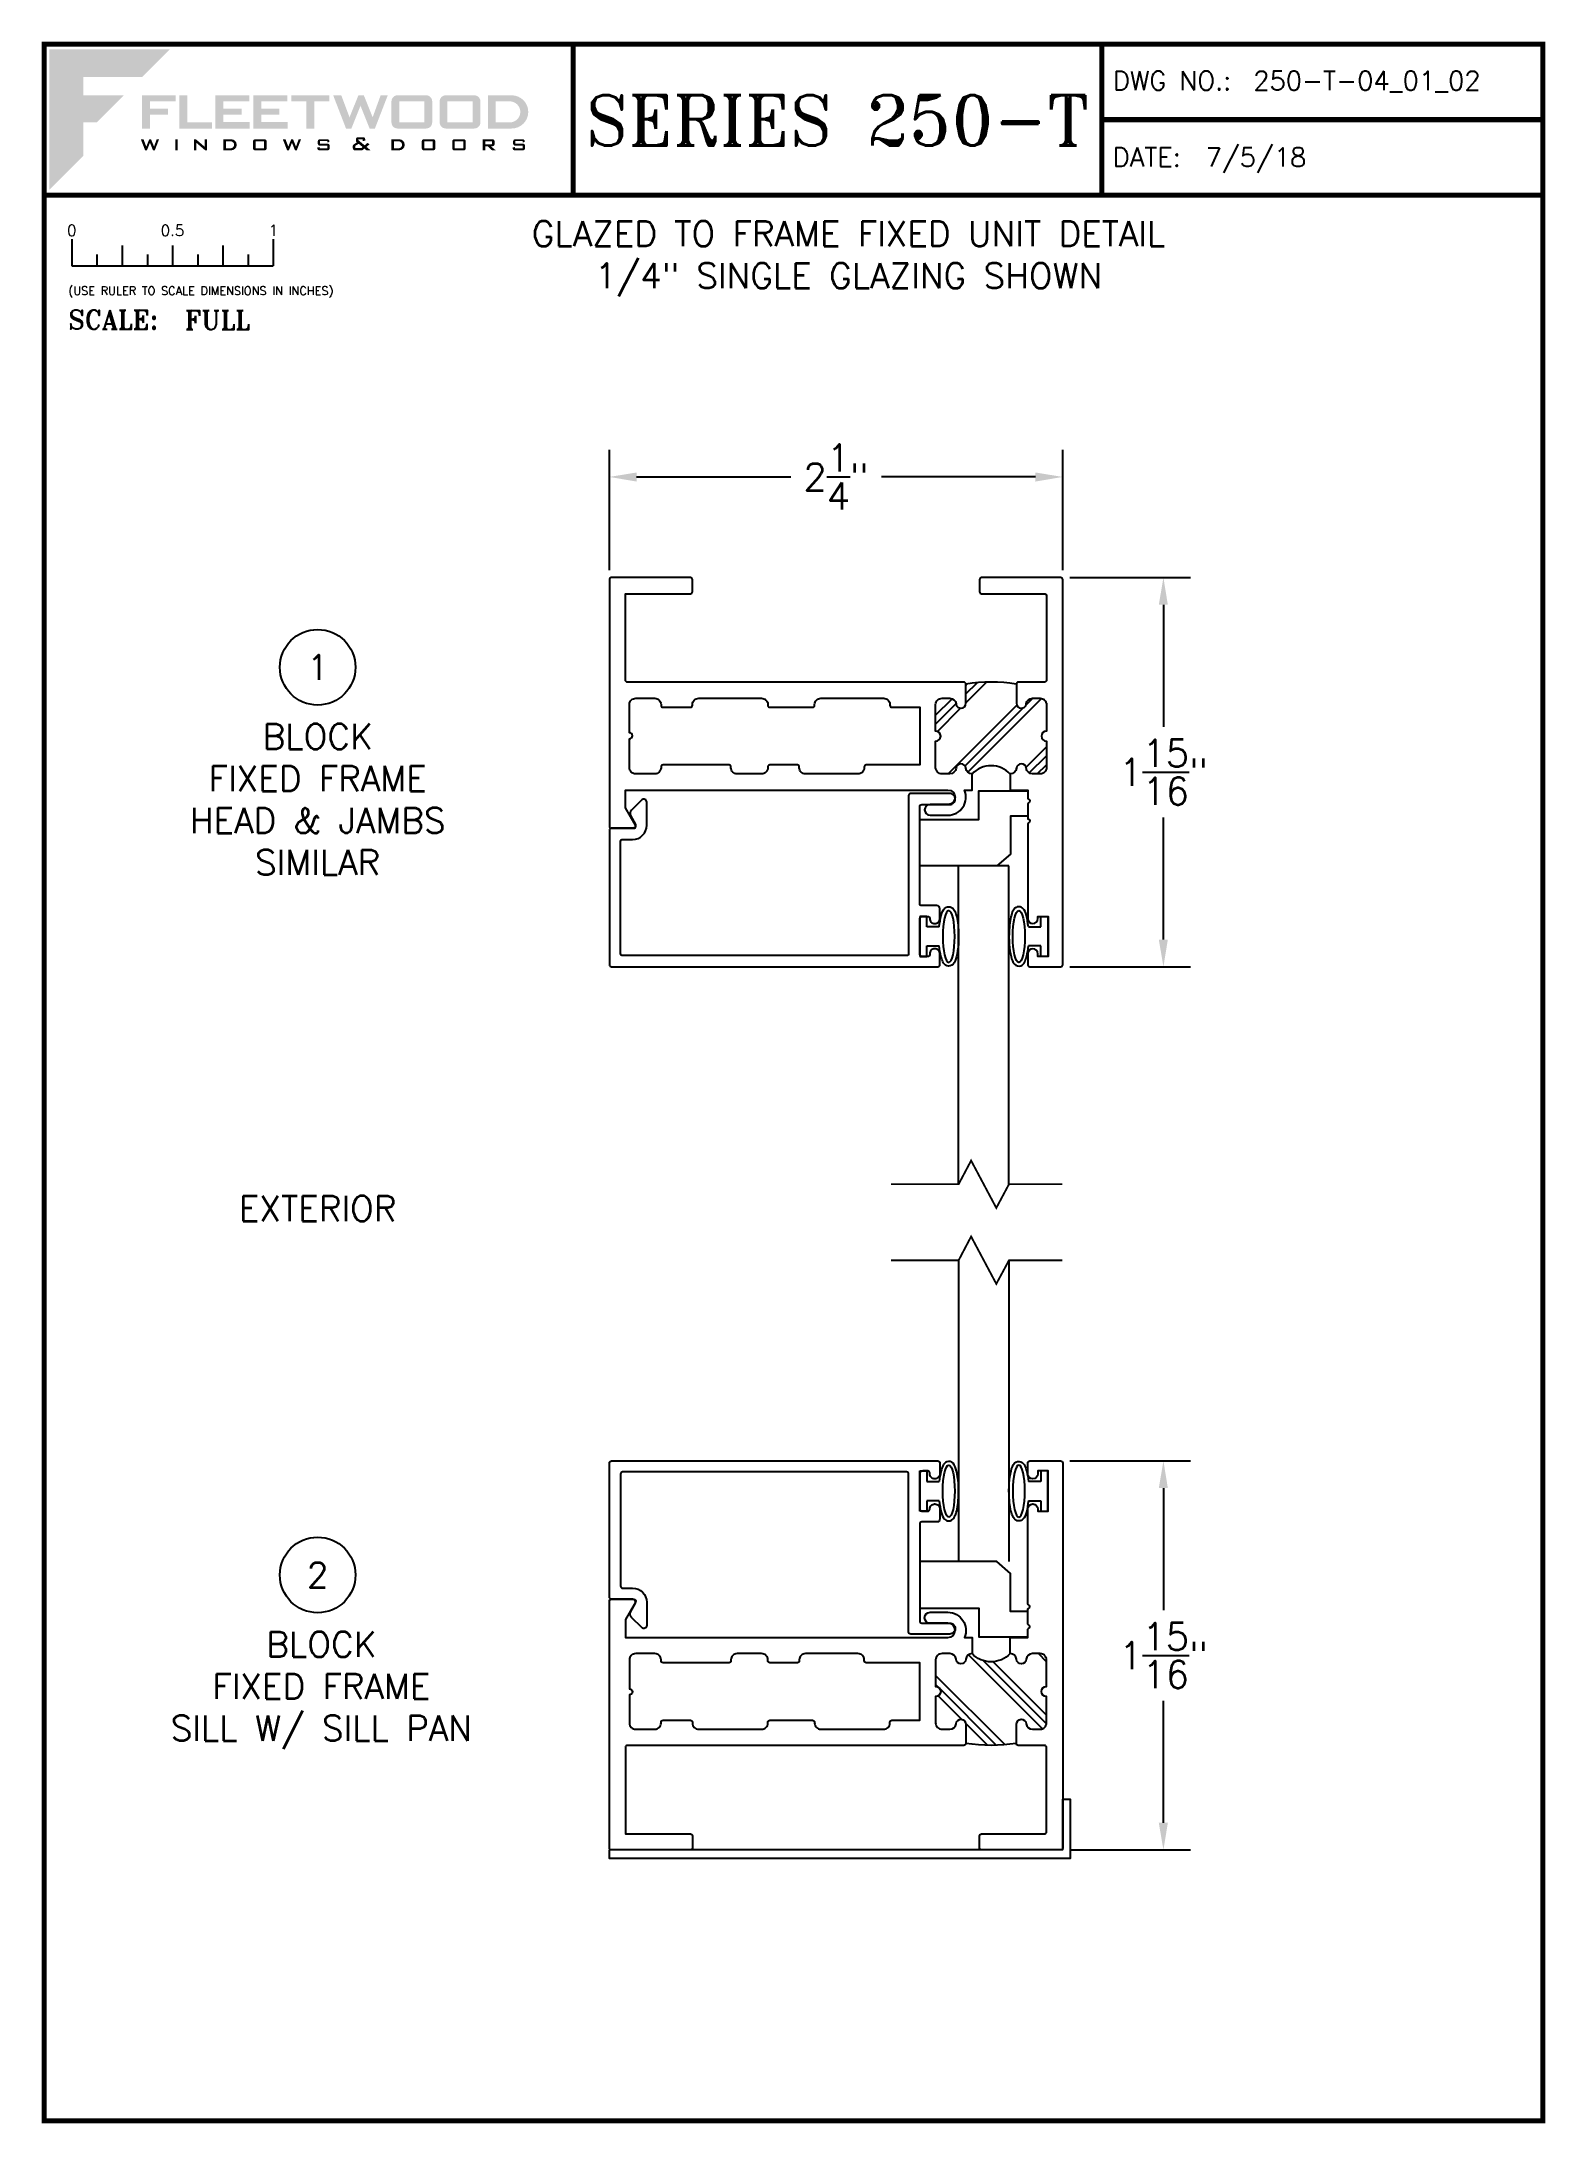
# Paper-space layout 'DETAIL 1 & 2' of a CAD drawing. Extents: x 0.3 to 7.8, y 0.1 to 10.4.
# The model-space entities are those that its viewports show. They can reach past a viewport. Long polylines and large blocks are cut down to what shows.
import ezdxf
from ezdxf.enums import TextEntityAlignment as Align

# ---------------------------------------------------------------- set-up
doc = ezdxf.new("R2010")
doc.units = 0
doc.header["$MEASUREMENT"] = 0
doc.layers.get('0').update_dxf_attribs({"linetype": 'CONTINUOUS'})
doc.layers.get('Defpoints').update_dxf_attribs({"linetype": 'CONTINUOUS'})
for name, color, linetype in [('FRAME', 1, 'CONTINUOUS'), ('GLASS', 7, 'CONTINUOUS'), ('MISC', 7, 'CONTINUOUS'), ('TEXT', 7, 'CONTINUOUS'), ('TITLE-BLOCK', 7, 'CONTINUOUS')]:
    doc.layers.add(name, color=color, linetype=linetype)
doc.layers.add('VP', color=40, linetype='CONTINUOUS', plot=False)
doc.layers.get('VP').off()
doc.styles.add('ROMANS', font='romans')
doc.styles.add('ROMANT', font='romant')
doc.styles.add('SIMPLEX-094', font='simplex.shx', dxfattribs={"height": 0.094})
doc.styles.get("Standard").update_dxf_attribs({"font": 'simplex.shx'})
doc.dimstyles.new('FULL SCALE', dxfattribs={"dimscale": 0.75, "dimtxt": 0.18, "dimasz": 0.18, "dimexe": 0.18, "dimexo": 0.0625, "dimgap": 0.09, "dimtad": 0, "dimtih": 1, "dimtoh": 1, "dimdec": 4, "dimzin": 0, "dimdsep": 46, "dimlunit": 4, "dimtxsty": 'Standard', "dimcen": 0.09, "dimadec": 0, "dimazin": 0, "dimtfac": 1, "dimtdec": 4, "dimtofl": 0, "dimtmove": 0, "dimatfit": 3, "dimfxl": 0, "dimtolj": 1, "dimtzin": 0, "dimarcsym": 0})

# ---------------------------------------------------------------- blocks, each defined once
blk = doc.blocks.new('*D20')
at = {"layer": 'Defpoints', "color": 0}
for p in [(5.358, 7.788), (5.358, 5.856), (5.868, 5.856)]:
    blk.add_point(p, dxfattribs=at)
at = {"layer": 'TEXT', "color": 0, "lineweight": -2}
for p, q in [((5.404, 7.788), (6.003, 7.788)), ((5.868, 7.653), (5.868, 7.047)), ((5.868, 5.991), (5.868, 6.597)), ((5.404, 5.856), (6.003, 5.856))]:
    blk.add_line(p, q, dxfattribs=at)
at = {"layer": 'TEXT', "color": 0}
for points in [[(5.845, 7.653), (5.89, 7.653), (5.868, 7.788)], [(5.845, 5.991), (5.89, 5.991), (5.868, 5.856)]]:
    blk.add_solid(points, dxfattribs=at)
at = {"layer": 'TEXT', "color": 0, "insert": (5.868, 6.822), "char_height": 0.135, "attachment_point": 5}
blk.add_mtext('\\A1;1{\\H1.000000x;\\S15/16;}"', dxfattribs=at)
blk = doc.blocks.new('*D21')
at = {"layer": 'Defpoints', "color": 0}
for p in [(5.358, 3.402), (5.358, 1.47), (5.868, 1.47)]:
    blk.add_point(p, dxfattribs=at)
at = {"layer": 'TEXT', "color": 0, "lineweight": -2}
for p, q in [((5.404, 3.402), (6.003, 3.402)), ((5.868, 3.267), (5.868, 2.661)), ((5.868, 1.605), (5.868, 2.211)), ((5.404, 1.47), (6.003, 1.47))]:
    blk.add_line(p, q, dxfattribs=at)
at = {"layer": 'TEXT', "color": 0}
for points in [[(5.845, 3.267), (5.89, 3.267), (5.868, 3.402)], [(5.845, 1.605), (5.89, 1.605), (5.868, 1.47)]]:
    blk.add_solid(points, dxfattribs=at)
at = {"layer": 'TEXT', "color": 0, "insert": (5.868, 2.436), "char_height": 0.135, "attachment_point": 5}
blk.add_mtext('\\A1;1{\\H1.000000x;\\S15/16;}"', dxfattribs=at)
blk = doc.blocks.new('*D22')
at = {"layer": 'Defpoints', "color": 0}
for p in [(5.368, 8.288), (3.118, 7.778), (5.368, 7.778)]:
    blk.add_point(p, dxfattribs=at)
at = {"layer": 'TEXT', "color": 0, "lineweight": -2}
for p, q in [((3.118, 7.825), (3.118, 8.423)), ((5.368, 7.825), (5.368, 8.423)), ((3.253, 8.288), (4.018, 8.288)), ((5.233, 8.288), (4.468, 8.288))]:
    blk.add_line(p, q, dxfattribs=at)
at = {"layer": 'TEXT', "color": 0}
for points in [[(3.253, 8.31), (3.253, 8.265), (3.118, 8.288)], [(5.233, 8.31), (5.233, 8.265), (5.368, 8.288)]]:
    blk.add_solid(points, dxfattribs=at)
at = {"layer": 'TEXT', "color": 0, "insert": (4.243, 8.288), "char_height": 0.135, "attachment_point": 5}
blk.add_mtext('\\A1;2{\\H1.000000x;\\S1/4;}"', dxfattribs=at)
blk = doc.blocks.new('Fleetwood_Logo_6-10-15')
h = blk.add_hatch(color=154)
h.dxf.hatch_style = 1
h.paths.add_polyline_path([(0.2526, -0.0017), (0.0019, -0.0017), (0.0019, -0.2942), (0.0725, -0.2236), (0.0725, -0.1535), (0.1007, -0.1535), (0.1567, -0.0976), (0.0725, -0.0976), (0.0725, -0.0596), (0.1946, -0.0596)])
h = blk.add_hatch(color=251)
h.dxf.hatch_style = 1
h.paths.add_polyline_path([(0.2487, -0.1256), (0.2112, -0.1256), (0.2112, -0.1102), (0.2647, -0.1102), (0.2647, -0.0976), (0.1946, -0.0976), (0.1946, -0.1667), (0.2112, -0.1667), (0.2112, -0.1377), (0.2487, -0.1377)])
h = blk.add_hatch(color=251)
h.dxf.hatch_style = 1
h.paths.add_polyline_path([(0.2886, -0.0976), (0.272, -0.0976), (0.272, -0.1667), (0.3401, -0.1667), (0.3401, -0.1535), (0.2886, -0.1535)])
h = blk.add_hatch(color=251)
h.dxf.hatch_style = 1
h.paths.add_polyline_path([(0.4175, -0.0976), (0.3474, -0.0976), (0.3474, -0.1667), (0.4185, -0.1667), (0.4185, -0.1534), (0.364, -0.1534), (0.364, -0.1377), (0.4015, -0.1377), (0.4015, -0.1256), (0.364, -0.1256), (0.364, -0.1102), (0.4175, -0.1102)])
h = blk.add_hatch(color=251)
h.dxf.hatch_style = 1
h.paths.add_polyline_path([(0.4965, -0.0976), (0.4264, -0.0976), (0.4264, -0.1667), (0.4975, -0.1667), (0.4975, -0.1534), (0.443, -0.1534), (0.443, -0.1377), (0.4804, -0.1377), (0.4804, -0.1256), (0.443, -0.1256), (0.443, -0.1102), (0.4965, -0.1102)])
h = blk.add_hatch(color=251)
h.dxf.hatch_style = 1
h.paths.add_polyline_path([(0.5842, -0.0976), (0.5054, -0.0976), (0.5054, -0.1102), (0.5365, -0.1102), (0.5365, -0.1667), (0.5531, -0.1667), (0.5531, -0.1102), (0.5842, -0.1102)])
h = blk.add_hatch(color=251)
h.dxf.hatch_style = 1
h.paths.add_polyline_path([(0.6089, -0.0976), (0.5921, -0.0976), (0.6188, -0.1667), (0.63, -0.1667), (0.6489, -0.1192), (0.6679, -0.1667), (0.6789, -0.1667), (0.7056, -0.0976), (0.6908, -0.0976), (0.6742, -0.1433), (0.6558, -0.0976), (0.6446, -0.0976), (0.6261, -0.1433)])
h = blk.add_hatch(color=251)
h.dxf.hatch_style = 1
h.paths.add_polyline_path([(0.7853, -0.0976), (0.726, -0.0976, 0.414214), (0.7133, -0.1102), (0.7133, -0.154, 0.414214), (0.726, -0.1667), (0.7853, -0.1667, 0.414214), (0.798, -0.154), (0.798, -0.1102, 0.414214)])
h.paths.add_polyline_path([(0.7819, -0.1102), (0.7819, -0.154), (0.7294, -0.154), (0.7294, -0.1102)], flags=16)
h = blk.add_hatch(color=251)
h.dxf.hatch_style = 1
h.paths.add_polyline_path([(0.8856, -0.0976), (0.8262, -0.0976, 0.414214), (0.8136, -0.1102), (0.8136, -0.154, 0.414214), (0.8262, -0.1667), (0.8856, -0.1667, 0.414214), (0.8982, -0.154), (0.8982, -0.1102, 0.414214)])
h.paths.add_polyline_path([(0.8822, -0.1102), (0.8822, -0.154), (0.8296, -0.154), (0.8296, -0.1102)], flags=16)
h = blk.add_hatch(color=251)
h.dxf.hatch_style = 1
h.paths.add_polyline_path([(0.9632, -0.0976), (0.914, -0.0976), (0.914, -0.1667), (0.9632, -0.1667, 1)])
h.paths.add_polyline_path([(0.9301, -0.1102), (0.9593, -0.1102, -1), (0.9593, -0.154), (0.9301, -0.154)], flags=16)
h = blk.add_hatch(color=7)
h.dxf.hatch_style = 1
h.paths.add_polyline_path([(0.2301, -0.1891), (0.2251, -0.1891), (0.2196, -0.2043), (0.2134, -0.1891), (0.2097, -0.1891), (0.2035, -0.2043), (0.1978, -0.1891), (0.1922, -0.1891), (0.2011, -0.2121), (0.2048, -0.2121), (0.2112, -0.1963), (0.2175, -0.2121), (0.2212, -0.2121)])
h = blk.add_hatch(color=7)
h.dxf.hatch_style = 1
h.paths.add_polyline_path([(0.2691, -0.1891), (0.2637, -0.1891), (0.2637, -0.2118), (0.2637, -0.2121), (0.2691, -0.2121)])
h = blk.add_hatch(color=7)
h.dxf.hatch_style = 1
h.paths.add_polyline_path([(0.3077, -0.1964), (0.3259, -0.2121), (0.3298, -0.2121), (0.3298, -0.1891), (0.325, -0.1891), (0.325, -0.2047), (0.3067, -0.1891), (0.3029, -0.1891), (0.3029, -0.2121), (0.3077, -0.2121)])
h = blk.add_hatch(color=7)
h.dxf.hatch_style = 1
h.paths.add_polyline_path([(0.3801, -0.1891), (0.3637, -0.1891), (0.3637, -0.2121), (0.3801, -0.2121, 1)])
h.paths.add_polyline_path([(0.3691, -0.2079), (0.3691, -0.1933), (0.3788, -0.1933, -1), (0.3788, -0.2079)], flags=16)
h = blk.add_hatch(color=7)
h.dxf.hatch_style = 1
h.paths.add_polyline_path([(0.4537, -0.2079), (0.4537, -0.1933, 0.414214), (0.4495, -0.1891), (0.4297, -0.1891, 0.414214), (0.4255, -0.1933), (0.4255, -0.2079, 0.414214), (0.4297, -0.2121), (0.4495, -0.2121, 0.414214)])
h.paths.add_polyline_path([(0.4308, -0.2079), (0.4308, -0.1933), (0.4484, -0.1933), (0.4484, -0.2079)], flags=16)
h = blk.add_hatch(color=7)
h.dxf.hatch_style = 1
h.paths.add_polyline_path([(0.5253, -0.1891), (0.5203, -0.1891), (0.5148, -0.2043), (0.5087, -0.1891), (0.5049, -0.1891), (0.4988, -0.2043), (0.493, -0.1891), (0.4874, -0.1891), (0.4963, -0.2121), (0.5001, -0.2121), (0.5064, -0.1963), (0.5127, -0.2121), (0.5164, -0.2121)])
h = blk.add_hatch(color=7)
h.dxf.hatch_style = 1
h.paths.add_polyline_path([(0.5801, -0.1891), (0.5643, -0.1891, 0.414214), (0.56, -0.1933), (0.56, -0.1981, 0.414214), (0.5643, -0.2024), (0.58, -0.2024), (0.58, -0.2078), (0.5637, -0.2078), (0.5637, -0.2052), (0.5591, -0.2062), (0.5591, -0.2078, 0.414214), (0.5634, -0.2121), (0.5805, -0.2121, 0.414214), (0.5848, -0.2078), (0.5848, -0.2024, 0.414214), (0.5805, -0.1982), (0.5648, -0.1982), (0.5648, -0.193), (0.5798, -0.193), (0.5798, -0.1958), (0.5843, -0.1948), (0.5843, -0.1933, 0.414214)])
h = blk.add_hatch(color=7)
h.dxf.hatch_style = 1
h.paths.add_polyline_path([(0.645, -0.1913, -0.222262), (0.6447, -0.1906), (0.6447, -0.1892), (0.6535, -0.1892), (0.6535, -0.193), (0.6587, -0.1918), (0.6587, -0.189, 0.414214), (0.6544, -0.1847), (0.6437, -0.1847, 0.414214), (0.6394, -0.189), (0.6394, -0.1922, 0.222262), (0.6407, -0.1948), (0.6415, -0.1955), (0.6345, -0.1998, 0.260684), (0.6329, -0.2027), (0.6329, -0.2078, 0.414214), (0.6372, -0.2121), (0.6514, -0.2121, 0.17577), (0.6536, -0.2113), (0.657, -0.2085), (0.6614, -0.2121), (0.6699, -0.2121), (0.6613, -0.2049), (0.6676, -0.1997), (0.6637, -0.1964), (0.6574, -0.2017)])
h.paths.add_polyline_path([(0.6532, -0.2052), (0.6509, -0.2072, -0.17577), (0.6502, -0.2074), (0.6382, -0.2074), (0.6382, -0.2033, -0.260684), (0.6387, -0.2025), (0.6451, -0.1985)], flags=16)
h = blk.add_hatch(color=7)
h.dxf.hatch_style = 1
h.paths.add_polyline_path([(0.7294, -0.1891), (0.713, -0.1891), (0.713, -0.2121), (0.7294, -0.2121, 1)])
h.paths.add_polyline_path([(0.7184, -0.2079), (0.7184, -0.1933), (0.7281, -0.1933, -1), (0.7281, -0.2079)], flags=16)
h = blk.add_hatch(color=7)
h.dxf.hatch_style = 1
h.paths.add_polyline_path([(0.8045, -0.2079), (0.8045, -0.1933, 0.414214), (0.8003, -0.1891), (0.7805, -0.1891, 0.414214), (0.7763, -0.1933), (0.7763, -0.2079, 0.414214), (0.7805, -0.2121), (0.8003, -0.2121, 0.414214)])
h.paths.add_polyline_path([(0.7816, -0.2079), (0.7816, -0.1933), (0.7992, -0.1933), (0.7992, -0.2079)], flags=16)
h = blk.add_hatch(color=7)
h.dxf.hatch_style = 1
h.paths.add_polyline_path([(0.8678, -0.2079), (0.8678, -0.1933, 0.414214), (0.8636, -0.1891), (0.8438, -0.1891, 0.414214), (0.8396, -0.1933), (0.8396, -0.2079, 0.414214), (0.8438, -0.2121), (0.8636, -0.2121, 0.414214)])
h.paths.add_polyline_path([(0.8449, -0.2079), (0.8449, -0.1933), (0.8624, -0.1933), (0.8624, -0.2079)], flags=16)
h = blk.add_hatch(color=7)
h.dxf.hatch_style = 1
h.paths.add_polyline_path([(0.9277, -0.1993), (0.9277, -0.1933, 0.414214), (0.9235, -0.1891), (0.9028, -0.1891), (0.9028, -0.2121), (0.9082, -0.2121), (0.9082, -0.2035), (0.9131, -0.2035), (0.9224, -0.2121), (0.9303, -0.2121), (0.9197, -0.2035), (0.9235, -0.2035, 0.414214)])
h.paths.add_polyline_path([(0.9082, -0.1993), (0.9082, -0.1933), (0.9214, -0.1933, -0.414214), (0.9224, -0.1943), (0.9224, -0.1983, -0.414214), (0.9214, -0.1993)], flags=16)
h = blk.add_hatch(color=7)
h.dxf.hatch_style = 1
h.paths.add_polyline_path([(0.9867, -0.1982), (0.971, -0.1982), (0.971, -0.193), (0.9859, -0.193), (0.9859, -0.1958), (0.9905, -0.1948), (0.9905, -0.1933, 0.414214), (0.9863, -0.1891), (0.9705, -0.1891, 0.414214), (0.9662, -0.1933), (0.9662, -0.1981, 0.414214), (0.9705, -0.2024), (0.9862, -0.2024), (0.9862, -0.2078), (0.9699, -0.2078), (0.9699, -0.2052), (0.9653, -0.2062), (0.9653, -0.2078, 0.414214), (0.9696, -0.2121), (0.9867, -0.2121, 0.414214), (0.991, -0.2078), (0.991, -0.2024, 0.414214)])
blk = doc.blocks.new('A-SIZE_P')
at = {"const_width": 0.025}
blk.add_lwpolyline([(0.313, 0.125), (7.751, 0.125), (7.751, 10.437), (0.313, 10.437)], close=True, dxfattribs=at)
for points in [[(2.938, 10.437), (2.938, 9.687)], [(5.563, 10.437), (5.563, 9.687)], [(5.563, 10.062), (7.751, 10.062)], [(0.313, 9.687), (7.751, 9.687)]]:
    blk.add_lwpolyline(points, dxfattribs=at)
at = {"xscale": 2.387023416083395, "yscale": 2.387023416083395, "zscale": 2.387023416083395}
blk.add_blockref('Fleetwood_Logo_6-10-15', (0.334, 10.416), dxfattribs=at)
for s, style, p in [('DWG NO.:', 'SIMPLEX-094', (5.617, 10.209)), ('DATE:', 'SIMPLEX-094', (5.616, 9.829)), ('SCALE:', 'ROMANT', (0.433, 9.022))]:
    blk.add_text(s, height=0.094, dxfattribs=dict(style=style)).set_placement(p)
for tag, p, style in [('DWG_NO', (6.346, 10.209), 'SIMPLEX-094'), ('DATE', (6.077, 9.829), 'SIMPLEX-094'), ('SCALE', (1.011, 9.02), 'ROMANT')]:
    blk.add_attdef(tag, p, '', height=0.094, dxfattribs=dict(style=style))
for tag, height, style, width, p, p2 in [('DWG_NO_F', 0.094, 'SIMPLEX-094', 1.745692, (6.347, 10.209), (7.683, 10.209)), ('PRODUCT', 0.25, 'ROMANT', 1.390728, (3.001, 9.934), (5.5, 9.934))]:
    blk.add_attdef(tag, text='', height=height, dxfattribs=dict(style=style, width=width)).set_placement(p, p2, align=Align.FIT)
blk = doc.blocks.new('Full')
for p, q in [((0.137, -0.219), (0.137, -0.35)), ((0.262, -0.294), (0.262, -0.35)), ((0.387, -0.249), (0.387, -0.35)), ((0.512, -0.294), (0.512, -0.35)), ((0.637, -0.249), (0.637, -0.35)), ((0.762, -0.294), (0.762, -0.35)), ((0.887, -0.249), (0.887, -0.35)), ((1.012, -0.294), (1.012, -0.35)), ((1.137, -0.219), (1.137, -0.35)), ((0.137, -0.35), (1.137, -0.35))]:
    blk.add_line(p, q)
for s, p in [('0', (0.137, -0.219)), ('0.5', (0.637, -0.219)), ('1', (1.137, -0.219))]:
    blk.add_text(s, height=0.055).set_placement(p, align=Align.BOTTOM_CENTER)
at = {"style": 'ROMANS'}
blk.add_text('(USE RULER TO SCALE DIMENSIONS IN INCHES)', height=0.04115, dxfattribs=at).set_placement((0.12, -0.495))
blk = doc.blocks.new('05P19-BLOCK-OG')
h = blk.add_hatch()
h.set_pattern_fill('PLAST', angle=45, style=0)
h.paths.add_polyline_path([(0.006, 1.12, -1), (0.006, 1.17), (0.006, 1.302, 0.414214), (-0.025, 1.333), (-0.063, 1.333, 0.38311), (-0.094, 1.305, -0.947716), (-0.143, 1.308), (-0.143, 1.403, 0.081165), (-0.394, 1.403), (-0.394, 1.308, -0.947716), (-0.443, 1.305, 0.38311), (-0.474, 1.333), (-0.512, 1.333, 0.414214), (-0.544, 1.302), (-0.544, 1.17, -1), (-0.544, 1.12), (-0.544, 0.988, 0.414214), (-0.512, 0.957), (-0.474, 0.957, 0.38311), (-0.443, 0.985, -0.898027), (-0.394, 0.985, 0.009247), (-0.394, 0.984, 0.372543), (-0.363, 0.957, -0.436275), (-0.174, 0.957, 0.38311), (-0.143, 0.985, -0.898027), (-0.094, 0.985, 0.38311), (-0.063, 0.957), (-0.025, 0.957, 0.414214), (0.006, 0.988)])
for points in [[(-0.394, 0.984, -0.009247), (-0.394, 0.985, 0.898027), (-0.443, 0.985, -0.38311), (-0.474, 0.957), (-0.512, 0.957, -0.414214), (-0.544, 0.988), (-0.544, 1.12, 1), (-0.544, 1.17), (-0.544, 1.302, -0.414214), (-0.512, 1.333), (-0.474, 1.333, -0.38311), (-0.443, 1.305, 0.947716), (-0.394, 1.308), (-0.394, 1.403, 0.414214), (-0.404, 1.413), (-2.073, 1.413, -0.414214), (-2.084, 1.423), (-2.084, 1.852), (-1.761, 1.852, 0.414214), (-1.751, 1.862), (-1.751, 1.922, 0.414214), (-1.761, 1.932), (-2.154, 1.932, 0.414214), (-2.163, 1.922), (-2.163, 0.697, 0.414214), (-2.154, 0.687), (-2.042, 0.687, 0.57735), (-2.034, 0.702), (-2.084, 0.788), (-2.084, 0.877), (-0.483, 0.877, -1), (-0.483, 0.806), (-0.572, 0.806, 1), (-0.572, 0.752), (-0.483, 0.752, 0.536675), (-0.401, 0.877), (-0.363, 0.877), (-0.363, 0.957, -0.38311), (-0.394, 0.985)], [(-0.143, 0.984, 0.009247), (-0.143, 0.985, -0.38311), (-0.174, 0.957), (-0.174, 0.877), (-0.087, 0.877), (-0.087, 0.838, 0.317837), (-0.083, 0.833, -0.707107), (-0.083, 0.814, 0.317837), (-0.087, 0.81), (-0.087, 0.738, 0.317837), (-0.083, 0.733, -0.707107), (-0.083, 0.714, 0.317837), (-0.087, 0.71), (-0.087, 0.239, 1), (-0.037, 0.239), (-0.037, 0.25), (0.014, 0.25), (0.014, 0.05), (-0.037, 0.05), (-0.037, 0.064, 1), (-0.087, 0.064), (-0.087, 0.01, 0.414214), (-0.076, 0), (0.076, 0, 0.414214), (0.087, 0.01), (0.087, 1.922, 0.414214), (0.076, 1.932), (-0.316, 1.932, 0.414214), (-0.326, 1.922), (-0.326, 1.862, 0.414214), (-0.316, 1.852), (-0.003, 1.852, -0.414214), (0.006, 1.842), (0.006, 1.423, -0.414214), (-0.003, 1.413), (-0.134, 1.413, 0.414214), (-0.143, 1.403), (-0.143, 1.308, 0.947716), (-0.094, 1.305, -0.38311), (-0.063, 1.333), (-0.025, 1.333, -0.414214), (0.006, 1.302), (0.006, 1.17, 1), (0.006, 1.12), (0.006, 0.988, -0.414214), (-0.025, 0.957), (-0.063, 0.957, -0.38311), (-0.094, 0.985, 0.898027), (-0.143, 0.985)]]:
    blk.add_lwpolyline(points, format="xyb")
blk.add_lwpolyline([(-1.377, 0.988, -0.414214), (-1.408, 0.957), (-1.529, 0.957, -0.414214), (-1.56, 0.988), (-1.56, 0.992, 0.414214), (-1.569, 1.002), (-1.897, 1.002, 0.414214), (-1.907, 0.992), (-1.907, 0.988, -0.414214), (-1.938, 0.957), (-2.032, 0.957, -0.414214), (-2.064, 0.988), (-2.064, 1.132, 1), (-2.064, 1.162), (-2.064, 1.302, -0.414214), (-2.032, 1.333), (-1.938, 1.333, -0.414214), (-1.907, 1.302), (-1.907, 1.302), (-1.907, 1.298, 0.414214), (-1.897, 1.288), (-1.761, 1.288, 0.414214), (-1.751, 1.298), (-1.751, 1.302), (-1.751, 1.302, -0.414214), (-1.72, 1.333), (-1.408, 1.333, -0.414214), (-1.377, 1.302), (-1.377, 1.302), (-1.377, 1.298, 0.414214), (-1.367, 1.288), (-1.155, 1.288, 0.414214), (-1.145, 1.298), (-1.145, 1.302), (-1.145, 1.302, -0.414214), (-1.114, 1.333), (-0.802, 1.333, -0.414214), (-0.771, 1.302), (-0.771, 1.302), (-0.771, 1.298, 0.414214), (-0.761, 1.288), (-0.623, 1.288), (-0.623, 1.002), (-0.889, 1.002, 0.414214), (-0.898, 0.992), (-0.898, 0.988, -0.414214), (-0.93, 0.957), (-1.19, 0.957, -0.414214), (-1.221, 0.988), (-1.221, 0.992, 0.414214), (-1.23, 1.002), (-1.367, 1.002, 0.414214), (-1.377, 0.992)], format="xyb", close=True)
at = {"color": 7}
for centre, radius, start, end in [((-0.269, 0.638), 0.775, 80.7195, 99.2805), ((-0.269, 0.869), 0.129, 42.8591, 137.1409)]:
    blk.add_arc(centre, radius, start, end, dxfattribs=at)
blk = doc.blocks.new('05P05-.25in_GLASS_STOP')
for p, q in [((-0.588, 0.25), (-0.623, 0.25)), ((-0.623, 0.25), (-0.623, 0.05)), ((-0.588, 0.198), (-0.588, 0.25)), ((-0.022, 0.198), (-0.022, 0.25)), ((-0.022, 0.25), (0.013, 0.25)), ((0.013, 0.25), (0.013, 0.05)), ((-0.526, 0.198), (-0.588, 0.198)), ((-0.084, 0.198), (-0.022, 0.198)), ((-0.623, 0.05), (-0.588, 0.05)), ((-0.588, 0.05), (-0.588, 0.103)), ((-0.588, 0.103), (-0.526, 0.103)), ((-0.022, 0.103), (-0.084, 0.103)), ((-0.022, 0.05), (-0.022, 0.103)), ((0.013, 0.05), (-0.022, 0.05))]:
    blk.add_line(p, q)
blk.add_lwpolyline([(-2.048, 0.632, 0.414214), (-1.978, 0.702), (-1.978, 0.817, 0.668179), (-2.003, 0.828), (-2.053, 0.778, 0.339454), (-2.057, 0.748), (-2.035, 0.71, -0.57735), (-2.048, 0.687), (-2.153, 0.687, 0.414214), (-2.163, 0.677), (-2.163, 0.01, 0.414214), (-2.153, 0), (-0.533, 0, 0.414214), (-0.523, 0.01), (-0.523, 0.064, 0.414214), (-0.548, 0.089), (-0.549, 0.089, 0.414214), (-0.573, 0.064), (-0.573, 0.06, -0.414214), (-0.583, 0.05), (-0.608, 0.05, -0.414214), (-0.623, 0.065), (-0.623, 0.235, -0.414214), (-0.608, 0.25), (-0.583, 0.25, -0.414214), (-0.573, 0.24), (-0.573, 0.239, 0.414214), (-0.549, 0.214), (-0.548, 0.214, 0.414214), (-0.523, 0.239), (-0.523, 0.288, 0.414214), (-0.538, 0.303), (-0.613, 0.303, -0.414214), (-0.623, 0.313), (-0.623, 0.795, -0.414214), (-0.613, 0.805), (-0.474, 0.805, 0.414214), (-0.447, 0.832), (-0.447, 0.833, 0.414214), (-0.474, 0.86), (-0.668, 0.86, 0.414214), (-0.678, 0.85), (-0.678, 0.065, -0.414214), (-0.688, 0.055), (-2.098, 0.055, -0.414214), (-2.108, 0.065), (-2.108, 0.622, -0.414214), (-2.098, 0.632)], format="xyb", close=True)
at = {"extrusion": (0, 0, -1)}
blk.add_ellipse((-0.479, 0.15), major_axis=(0, 0.129), ratio=0.232303, dxfattribs=at)
blk.add_ellipse((-0.131, 0.15), major_axis=(0, 0.129), ratio=0.232303)
for points in [[(-0.526, 0.198), (-0.524, 0.219), (-0.521, 0.239), (-0.512, 0.269), (-0.508, 0.28), (-0.495, 0.294), (-0.487, 0.298), (-0.479, 0.298), (-0.468, 0.298), (-0.46, 0.292), (-0.451, 0.279), (-0.447, 0.272), (-0.437, 0.244), (-0.433, 0.215), (-0.428, 0.136), (-0.432, 0.085), (-0.444, 0.034), (-0.448, 0.022), (-0.464, 0.005), (-0.478, 0), (-0.499, 0.008), (-0.504, 0.016), (-0.512, 0.032), (-0.515, 0.041), (-0.522, 0.067), (-0.524, 0.084), (-0.526, 0.103)], [(-0.084, 0.198), (-0.086, 0.219), (-0.089, 0.239), (-0.098, 0.269), (-0.102, 0.28), (-0.115, 0.294), (-0.123, 0.298), (-0.131, 0.298), (-0.142, 0.298), (-0.15, 0.292), (-0.159, 0.279), (-0.163, 0.272), (-0.173, 0.244), (-0.177, 0.215), (-0.182, 0.136), (-0.178, 0.085), (-0.166, 0.034), (-0.162, 0.022), (-0.146, 0.005), (-0.132, 0), (-0.111, 0.008), (-0.106, 0.016), (-0.098, 0.032), (-0.095, 0.041), (-0.088, 0.067), (-0.086, 0.084), (-0.084, 0.103)]]:
    blk.add_open_spline(points, degree=3, knots=[5.075676, 5.075676, 5.075676, 5.075676, 5.596595, 5.596595, 6.055763, 6.055763, 6.283185, 6.283185, 6.283185, 6.572914, 6.572914, 6.862642, 6.862642, 7.608886, 7.608886, 8.676451, 8.676451, 9.18434, 9.18434, 9.518242, 9.518242, 9.852144, 9.852144, 10.186046, 10.186046, 10.631436, 10.631436, 10.631436, 10.631436])

msp = doc.modelspace()

# ---------------------------------------------------------------- linework, layer by layer
at = {"layer": 'GLASS', "color": 7, "linetype": 'Continuous'}
for p, q in [((7.227, 3.105), (7.227, 4.685)), ((7.477, 3.105), (7.477, 4.685)), ((7.227, 2.727), (7.227, 1.231)), ((7.477, 2.727), (7.477, 1.231))]:
    msp.add_line(p, q, dxfattribs=at)
at = {"layer": 'MISC'}
msp.add_line((7.477, 4.685), (7.228, 4.685), dxfattribs=at)
at = {"layer": 'MISC', "linetype": 'Continuous'}
for points in [[(7.57, 4.933), (7.57, 4.933), (7.485, 4.933), (7.485, 4.744), (7.416, 4.685), (7.034, 4.685), (7.034, 4.916), (7.328, 4.916), (7.328, 5.058), (7.57, 5.058)], [(7.57, 0.983), (7.57, 0.983), (7.485, 0.983), (7.485, 1.171), (7.416, 1.231), (7.034, 1.231), (7.034, 0.999), (7.328, 0.999), (7.328, 0.858), (7.57, 0.858)]]:
    msp.add_lwpolyline(points, dxfattribs=at)
at = {"layer": 'MISC', "const_width": 0.0094}
for points in [[(6.892, 3.105), (7.227, 3.105), (7.289, 3.222), (7.414, 2.987), (7.477, 3.105), (7.742, 3.105)], [(6.892, 2.727), (7.227, 2.727), (7.289, 2.845), (7.414, 2.61), (7.477, 2.727), (7.742, 2.727)]]:
    msp.add_lwpolyline(points, dxfattribs=at)
at = {"layer": 'MISC'}
msp.add_lwpolyline([(5.493, -0.201), (5.493, -0.241), (7.783, -0.241), (7.783, 0.049), (7.743, 0.049), (7.743, -0.201)], close=True, dxfattribs=at)

# ---------------------------------------------------------------- block references
at = {"layer": 'FRAME'}
for name in ['05P19-BLOCK-OG', '05P05-.25in_GLASS_STOP']:
    msp.add_blockref(name, (7.657, 4.185), dxfattribs=at)
at = {"layer": 'FRAME', "xscale": -1, "rotation": 180}
for name in ['05P19-BLOCK-OG', '05P05-.25in_GLASS_STOP']:
    msp.add_blockref(name, (7.657, 1.731), dxfattribs=at)

psp = doc.layouts.new('DETAIL 1 & 2')

# ---------------------------------------------------------------- linework, layer by layer
at = {"layer": 'MISC'}
for centre in [(1.67035, 7.34274), (1.67035, 2.8356)]:
    psp.add_circle(centre, 0.1875, dxfattribs=at)

# ---------------------------------------------------------------- block references
at = {"layer": 'TITLE-BLOCK'}
ref = psp.add_blockref('A-SIZE_P', (0, 0), dxfattribs=at)
ref.add_attrib('DATE', '7/5/18', (6.07741, 9.82884), dxfattribs={"layer": '0', "height": 0.094, "style": 'SIMPLEX-094'})
ref.add_attrib('SCALE', 'FULL', (1.01101, 9.02035), dxfattribs={"layer": '0', "height": 0.094, "style": 'ROMANT'})
ref.add_attrib('PRODUCT', 'SERIES 250-T', dxfattribs={"layer": '0', "height": 0.25, "style": 'ROMANT', "width": 0.875}).set_placement((3.0005, 9.93352), (5.5005, 9.93352), align=Align.FIT)
ref.add_attrib('DWG_NO', '250-T-04_01_02', (6.31409, 10.20879), dxfattribs={"layer": '0', "height": 0.094, "style": 'SIMPLEX-094'})
psp.add_blockref('Full', (0.313, 9.687), dxfattribs=at)

# ---------------------------------------------------------------- texts
at = {"layer": 'TEXT', "char_height": 0.125, "attachment_point": 5}
for s, insert, width in [('GLAZED TO FRAME FIXED UNIT DETAIL\\P1/4" SINGLE GLAZING SHOWN', (4.30508, 9.37071), 4.4159713), ('1', (1.67035, 7.34274), 0.4605556), ('BLOCK\\PFIXED FRAME\\PHEAD & JAMBS\\PSIMILAR', (1.67035, 6.68649), 1.725675), ('EXTERIOR', (1.67035, 4.65524), 2.725675), ('2', (1.67035, 2.8356), 0.4605556), ('BLOCK\\PFIXED FRAME\\PSILL W/ SILL PAN', (1.68859, 2.26205), 1.740071)]:
    psp.add_mtext(s, dxfattribs=dict(at, insert=insert, width=width))

# ---------------------------------------------------------------- dimensions: what is measured, and where the dimension line sits
at = {"layer": 'TEXT'}
dim = psp.add_linear_dim(base=(5.36758, 8.28792), p1=(3.11758, 7.77792), p2=(5.36758, 7.77792), dimstyle='FULL SCALE', override={"dimlfac": -1}, dxfattribs=at)
dim.commit()
dim.dimension.update_dxf_attribs({"geometry": '*D22', "text_midpoint": (4.24258, 8.28792), "dimtype": 160})
dim = psp.add_linear_dim(base=(5.86758, 5.85592), p1=(5.35758, 7.78792), p2=(5.35758, 5.85592), angle=90, dimstyle='FULL SCALE', override={"dimlfac": -1}, dxfattribs=at)
dim.commit()
dim.dimension.update_dxf_attribs({"geometry": '*D20', "text_midpoint": (5.86758, 6.82192), "dimtype": 160})
dim = psp.add_linear_dim(base=(5.86758, 1.46965), p1=(5.35758, 3.40165), p2=(5.35758, 1.46965), angle=90, dimstyle='FULL SCALE', override={"dimlfac": -1}, dxfattribs=at)
dim.commit()
dim.dimension.update_dxf_attribs({"geometry": '*D21', "text_midpoint": (5.86758, 2.43565)})

# ---------------------------------------------------------------- viewports
at = {"layer": 'VP'}
psp.add_viewport(center=(4.37232, 6.30503), size=(2.92353, 3.447418), view_center_point=(6.74779, 4.63393), view_height=3.447418, status=3, dxfattribs=at)
psp.add_viewport(center=(4.37232, 2.85808), size=(2.92353, 3.446483), view_center_point=(6.74779, 1.18698), view_height=3.446483, dxfattribs=at)

doc.saveas('drawing.dxf')
